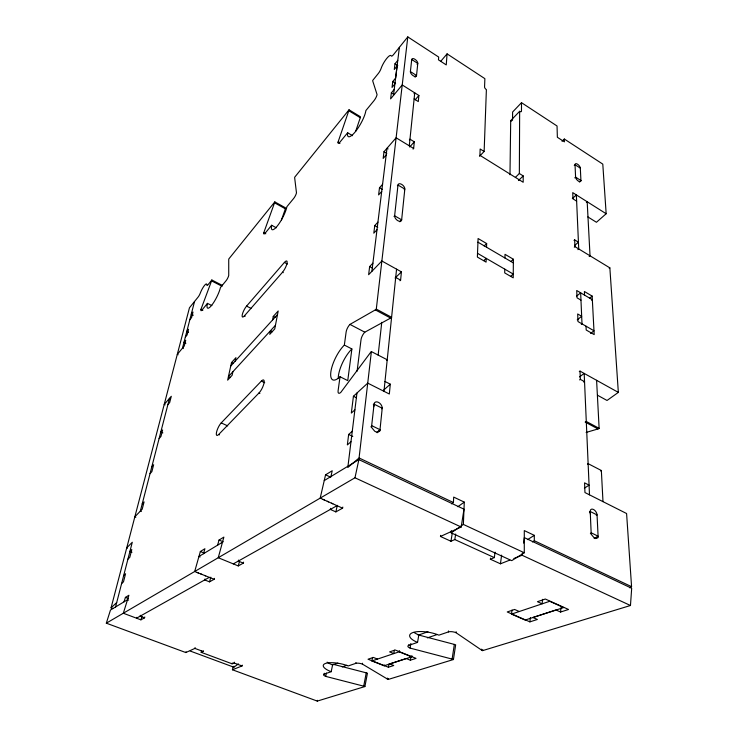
<?xml version="1.0" encoding="UTF-8"?>
<svg xmlns="http://www.w3.org/2000/svg" width="738" height="738" viewBox="0 0 738 738"><rect width="100%" height="100%" fill="white"/><g stroke="black" fill="none" stroke-linecap="round" stroke-linejoin="round"><path stroke-width="1.11" d="M451.324 530.64L451.222 532.854L511.729 560.649L524.284 552.762L524.294 530.594L534.284 535.336L534.312 540.742L532.393 541.96M587.872 216.926L596.433 222.276L606.166 213.743L602.789 164.122L564.312 139.021L564.413 141.862L557.365 137.277L557.042 125.995L521.508 102.683L521.48 111.078A2.343 1.098 45.5 0 1 519.653 111.3L519.349 173.504L523.196 175.912L523.187 182.258L479.912 155.321L480.161 149.002L484.137 151.484L479.488 156.318M504.949 258.005L505.013 254.333L513.39 259.25L513.214 277.839L504.709 272.912L504.764 269.149M512.523 120.405L512.615 112.01L521.508 102.683M509.986 174.768L510.696 120.645L519.653 111.3M486.545 247.221L486.656 243.549L478.086 238.522L477.375 257.073L486.074 262.119L486.194 258.355L483.851 260.542M484.137 151.484L486.388 89.612A2.389 1.125 44.6 0 1 484.562 86.983L484.875 78.652L447.08 53.865L440.678 61.392M451.222 532.854L463.363 524.432L464.285 502.117L453.685 497.089L453.427 502.541L451.582 503.87M417.837 634.809L454.35 644.412A5.148 1.753 10 0 1 455.65 644.855L453.436 659.532A5.184 1.707 10.1 0 0 452.117 659.089L410.079 648.093A5.231 1.753 10.7 0 1 408.732 645.39L417.551 642.401A18.791 6.457 10.5 0 1 413.003 632.512A18.791 6.457 10.5 0 1 438.898 635.15L448.381 631.931A5.498 1.928 10 0 1 455.992 632.678L481.536 650.086A5.424 1.845 9.5 0 0 482.606 650.63L630.464 605.501L631.682 588.26L524.294 537.615L523.602 543.094M447.08 53.865L446.25 64.916L438.464 59.843L438.695 57.066L407.791 36.9L393.575 54.538A5.009 1.264 -59.6 0 1 391.232 55.904A9.935 2.5 -59.8 0 0 386.638 58.56A9.935 2.5 -59.8 0 0 381.076 68.514A4.908 1.227 -60 0 1 378.317 73.468L372.755 80.377A4.889 1.227 -60 0 0 372.745 81.032L377.053 94.547A5 1.291 -60.1 0 1 373.935 100.746L365.891 110.543A17.122 4.41 -60.5 0 1 355.19 131.917A17.122 4.41 -60.5 0 1 347.644 132.757L340.043 142A4.769 1.218 -60.9 0 1 338.022 142.157L348.797 110.728A4.705 1.162 -60.6 0 0 349.028 109.805L360.495 116.779A4.677 1.208 -60.5 0 1 360.273 117.702L355.679 131.327M384.978 381.472L390.301 384.175L389.332 394.009L367.727 383.123L353.428 396.269L351.325 413.086L354.895 409.867M399.968 280.772L400.605 280.136L401.426 271.861L381.86 260.994L368.631 274.693L369.646 266.566L372.902 263.171M413.068 149.113L413.649 148.458L414.304 141.825L409.968 139.178L409.396 139.833M394.221 89.418L391.361 92.859L390.605 98.874L402.228 84.953L418.889 95.479L418.289 101.567L414.119 98.947M382.164 408.188A4.963 3.256 49.8 0 0 378.612 402.441A4.963 3.256 49.8 0 0 374.12 403.834L371.601 426.269A3.727 2.528 49.2 0 0 371.767 427.68L374.673 431.176A6.291 4.253 49.2 0 0 376.583 432.034L379.507 431.444A3.727 2.518 49.3 0 0 379.941 430.337L382.219 408.215L374.018 404.147L373.327 404.756M383.963 391.306L396.564 269.158M409.286 145.81L414.747 92.859L414.009 93.726M519.183 611.479L514.589 609.459L507.218 611.959L529.902 621.866L537.384 619.468L532.864 617.485L555.982 609.985L560.576 612.033L561.028 607.605M410.402 71.568L416.536 75.488A3.819 1.882 42.7 0 1 413.215 75.719A3.819 1.882 42.7 0 1 410.393 71.568L411.721 59.52L417.782 63.422L416.536 75.488L415.079 77.222M373.742 406.712L374.018 404.147M411.638 60.248L411.721 59.52M378.142 355.098L381.758 322.331M542.605 599.339L542.107 603.785L537.439 601.701L545.317 599.025L568.555 609.477L560.576 612.033M356.961 393.022L347.819 467.495L359.065 457.984L371.38 351.583L387.219 359.775A6.411 2.426 -62.7 0 0 386.694 360.301M407.791 36.9L376.297 309.102A6.218 2.159 -61.9 0 1 375.328 309.895L349.96 324.406A6.005 2.03 -62.6 0 0 346.14 331.952L344.351 345.07A21.365 7.371 -63.2 0 0 330.864 371.897A21.365 7.371 -63.2 0 0 340.024 376.74L347.755 380.614L351.888 348.954L344.351 345.07M529.902 621.866L530.41 617.558M371.897 271.307L386.998 148.273L388.096 148.928M393.483 95.423L399.387 47.324M352.266 431.25L348.659 434.433L347.349 444.913L350.984 441.748M377.93 222.138L374.766 225.56L373.815 233.162L376.998 229.739M382.579 184.325L379.498 187.766L378.603 194.897L381.703 191.456M413.649 148.458L396.112 137.794L384 151.724L383.16 158.412L386.177 154.971M397.791 60.35L394.996 63.791L394.286 69.473L397.118 66.005L395.642 78.053L392.773 81.531L392.044 87.407L394.895 83.966M357.1 371.214L361.02 339.683A5.969 2.094 -62.6 0 1 364.821 332.183L390.614 318.069A6.181 2.232 -61.9 0 0 391.601 317.294L376.297 309.102M513.851 558.509L522.08 555.253L522.356 553.03M511.508 614.117L549.699 601.304L563.638 607.568L525.115 620.058L511.508 614.117L512.024 610.04M490.53 558.122L490.373 559.22L500.447 563.804L501.619 555.124M340.024 376.74L338.096 390.78A6.264 2.223 -63.6 0 0 340.808 392.376L370.338 352.746A6.448 2.352 -62.8 0 1 371.38 351.583M481.536 650.086L481.665 649.136M490.373 559.22L494.322 557.614L495.078 552.144M482.606 650.63L482.744 649.68M455.992 632.678L456.139 631.719M452.117 659.089L454.35 644.412M448.381 631.931L448.538 630.962M440.651 535.364L440.466 536.471L461.185 527.024L463.99 509.183L358.88 459.608L324.231 480.595M440.466 536.471L450.964 541.249L454.802 539.552L455.678 534.035M450.964 541.249L452.2 533.574M417.551 642.401L418.815 634.948L427.994 631.746M377.422 659.052L373.299 657.42L368.013 659.219L388.391 667.235L393.769 665.51L389.701 663.905L406.232 658.545L410.356 660.196L410.918 656.885M372.579 657.42L371.915 660.953L384.138 665.768L411.666 656.838L411.878 655.63M408.732 645.39L408.898 644.468M410.079 648.093L410.872 643.49M190.219 651.036L233.845 667.198L234.029 666.165M371.915 660.953L399.157 651.811L399.369 650.602M333.235 664.301L366.242 672.835A4.603 1.421 11.5 0 1 367.441 673.222L364.904 686.552A4.631 1.384 11.5 0 0 363.705 686.165L325.726 676.395A4.668 1.411 12.1 0 1 324.12 674.117L331.187 671.718A16.716 5.175 11.9 0 1 325.624 663.397A16.716 5.175 11.9 0 1 348.225 665.934L355.771 663.37A4.88 1.541 11.6 0 1 362.386 664.089L387.266 678.951A4.806 1.485 11.1 0 0 388.28 679.421L388.437 678.563M394.369 650.233L393.769 653.564L389.59 651.894L395.171 649.994L416.038 658.37L410.356 660.196M388.391 667.235L388.972 663.997M387.266 678.951L387.422 678.093M384.138 665.768L384.295 664.883M363.705 686.165L366.242 672.835M362.386 664.089L362.561 663.222M272.58 319.96L273.272 316.418L278.189 310.993L274.748 328.927L269.785 334.323L270.495 330.707L272.46 331.703M355.771 663.37L355.947 662.493M331.187 671.718L332.589 664.956L337.82 663.13M325.726 676.395L326.417 673.056M233.236 666.543L232.424 669.763L317.257 701.1L317.423 700.307M324.12 674.117L324.296 673.277M203.319 650.648L203.098 651.47L194.897 648.416L185.828 652.549L106.318 623.176L354.978 477.781L358.88 459.608M232.894 371.721L232.129 375.282L227.655 380.144L231.511 362.552L235.948 357.653L235.191 361.14M330.587 508.334L330.338 509.423L335.864 511.895L342.58 508.168L342.819 507.071M335.864 511.895L337.303 505.355M330.91 476.554L332.229 470.743L325.559 474.82L320.2 498.113L342.58 508.168M232.424 669.763L242.036 665.962L242.239 665.141M201.622 650.676L201.179 652.318L232.083 663.803L232.286 662.992M232.083 663.803L234.075 663.001L234.278 662.18M115.562 606.968L132.286 542.264L126.742 547.827L127.508 548.131M194.555 301.455L182.489 348.133L183.365 348.557M217.627 545.151L219.029 540.059L223.882 537.089L218.245 557.734L238.273 565.926L243.328 563.131L243.577 562.153M112.868 608.546L111.06 607.863L189.463 307.783L198.19 296.962A3.828 0.83 -63.5 0 0 200.275 293.134A7.721 1.688 -63.5 0 1 204.481 285.449A7.721 1.688 -63.5 0 1 206.871 284.942A3.875 0.849 -63.4 0 0 208.088 284.674L211.843 280.006L222.11 285.274A3.865 0.886 -63.3 0 1 221.907 285.975M238.577 560.087L238.319 561.074L243.328 563.131M238.273 565.926L239.546 561.074M194.897 648.416L195.118 647.595M204.979 578.989L204.712 579.93L209.518 581.848L214.131 579.293L214.389 578.352M209.518 581.848L210.8 577.171M185.828 652.549L186.05 651.737M203.513 553.703L204.915 548.712L200.349 551.507L194.694 571.498L214.131 579.293M124.021 601.839L125.414 597.393L128.91 595.252L123.32 613.241L140.903 619.837L141.927 616.451M140.903 619.837L144.537 617.826L144.796 616.977M140.395 615.317L140.137 616.175L144.537 617.826M136.788 617.346L136.53 618.195L209.297 577.356M106.318 623.176L110.488 610.031L127.517 599.717L128.615 600.142M281.455 219.933L285.394 208.826A4.225 1.033 -62.1 0 0 285.643 207.922L274.804 201.898L228.835 258.927A4.004 0.904 -63 0 0 228.734 259.61L228.725 275.468A4.087 0.941 -63.2 0 1 226.132 280.652L220.441 287.58A14.096 3.21 -63.4 0 1 211.502 305.495A14.096 3.21 -63.4 0 1 207.47 303.373L202.037 309.978A3.958 0.886 -63.6 0 1 200.957 309.342L211.575 280.883A3.884 0.858 -63.4 0 0 211.843 280.006M265.791 233.789L263.789 232.701L274.545 202.802A4.244 0.996 -62.2 0 0 274.804 201.898M349.028 109.805L294.739 177.166A4.391 1.052 -61.7 0 0 294.674 177.84L296.473 192.839A4.474 1.098 -61.9 0 1 293.641 198.485L286.925 206.658A15.397 3.755 -62.2 0 1 277.184 226.151A15.397 3.755 -62.2 0 1 271.649 225.256L265.274 233.014A4.308 1.033 -62.4 0 1 263.789 232.701M189.823 319.748L191.566 317.608L192.987 312.073L191.271 314.194L193.31 315.209M221.631 285.855L222.11 285.274M185.339 337.1L187.083 334.997L188.55 329.305L186.797 331.436L188.531 332.275M417.062 64.289L417.782 63.422A3.782 1.836 43 0 0 414.959 59.317A3.782 1.836 43 0 0 411.721 59.52M415.208 99.768L418.889 95.479M246.575 306.104L284.398 262.442A7.149 1.91 -62.6 0 1 287.036 263.226A7.149 1.91 -62.6 0 1 282.488 272.267L244.463 315.809A6.799 1.744 -63.4 0 1 242.276 314.692A6.799 1.744 -63.4 0 1 246.575 306.104L250.975 308.355M167.886 404.627L169.666 402.579L171.29 396.297L164.205 404.433L165.118 404.858M409.691 147.01L414.304 141.825M159.104 438.575L160.912 436.564L162.618 429.968L160.81 431.979L162.858 432.892M230.754 366.03L277.506 314.536M397.395 185.718L397.985 185.063A4.207 2.334 43.9 0 1 401.693 184.389A4.207 2.334 43.9 0 1 404.821 189.094L401.647 219.85L399.811 221.797M275.449 325.301L228.439 376.583L230.496 377.57M404.221 189.74L404.821 189.094L397.985 185.063L394.627 215.8L394.018 216.455M151.825 466.73L153.652 464.755L151.862 471.683L150.035 473.648M142.231 503.833L144.076 501.905L142.194 509.202L134.842 516.821L135.838 517.227M219.527 434.839L218.706 434.47A7.435 2.076 -65 0 1 216.529 432.237A7.435 2.076 -65 0 1 221.216 422.902L261.353 381.103L264.702 382.727M218.706 434.47L259.056 392.911A7.804 2.297 -64.2 0 0 264.029 383.04A7.804 2.297 -64.2 0 0 261.353 381.103M395.07 278.069L401.426 271.861M515.401 177.388L519.349 173.504M127.923 559.173L129.796 557.319L131.798 549.542L129.925 551.406L131.982 552.227M518.454 180.552L523.196 175.912M562.024 141.253L564.312 139.021M123.67 575.594L125.561 573.777L123.495 581.802L121.604 583.61M484.156 245.929L486.656 243.549M574.256 165.478L575.04 164.74A3.478 1.624 47.3 0 1 577.586 164.242A3.478 1.624 47.3 0 1 580.326 168.144L580.926 180.533L579.348 181.991M111.06 607.863L116.696 602.586M574.791 177.858L575.585 177.12L575.04 164.74L580.326 168.144M572.337 198.605L576.36 194.915L578.73 248.927L577.882 249.665M510.844 261.556L513.39 259.25M586.369 202.48L587.18 201.751L590.031 255.809L589.182 256.529M383.622 390.162L390.301 384.175M510.65 276.353L513.214 274.056L477.486 253.3M381.528 408.824L382.219 408.215M574.026 240.431L574.662 239.878L578.435 242.184L574.653 245.477M574.302 247.175L574.93 246.621L574.662 239.878M370.9 426.878L371.601 426.269M377.192 432.099L380.005 429.691L371.675 425.623M377.127 432.745L379.941 430.337M609.21 268.411L609.856 267.876L574.93 246.621M576.71 296.076L580.649 292.82L582.005 323.871L581.332 324.416M589.542 298.226L592.153 296.095L584.395 291.501L584.561 295.135M591.682 300.265L592.346 299.72L576.719 290.504L577.024 297.82L580.972 300.135M577.236 319.858L581.673 316.288L577.679 313.964L577.992 321.556L593.989 330.781L590.594 333.438M579.302 371.62L580.003 371.094L618.343 392.395L607.033 400.466L597.614 395.3M579.514 376.924L584.182 373.41L589.496 494.838M579.644 379.904L580.345 379.369L580.003 371.094M583.832 382.21L584.542 381.684L580.345 379.369M457.837 506.729L464.285 502.117M233.845 667.198L238.429 663.923M584.413 488.169L589.072 485.134L584.561 482.846L584.957 492.56L626.59 513.528L631.571 586.673L629.569 587.762M527.587 539.616L534.284 535.336M589.441 512.006L590.225 511.185A4.612 2.712 56 0 1 593.472 509.478A4.612 2.712 56 0 1 597.033 514.57L598.112 536.655A3.469 2.057 56.7 0 1 597.918 537.762L595.741 538.537A5.849 3.469 56.6 0 1 594.164 537.836L591.489 534.635A3.469 2.057 56.7 0 1 591.175 533.27L590.225 511.517L597.07 514.912L596.286 515.401M590.382 533.749L591.175 533.27M222.489 542.209L198.946 556.47L200.155 556.959M594.228 538.509L598.094 536.185L591.156 532.799M594.948 538.555L598.112 536.655M233.291 563.897L337.026 505.678M201.179 652.318L203.098 651.47M500.447 563.804L509.783 560.114M342.22 666.903L346.906 665.307M427.357 637.881L436.905 634.625M317.257 701.1L364.904 686.552M388.28 679.421L453.436 659.532M586.138 432.44L598.001 428.944A5.664 3.127 -60.3 0 0 599.127 428.344L596.599 380.31M234.075 663.001L242.036 665.962M125.414 597.393L128.412 598.536M399.157 651.811L411.666 656.838M197.138 572.485L198.356 572.974M200.801 573.952L202.018 574.441M204.444 575.409L205.662 575.898M200.349 551.507L204.472 553.196M141.345 511.535L140.34 511.12L169.509 398.345L170.423 398.769M219.029 540.059L223.254 541.821M323.023 499.386L324.425 500.013M327.238 501.277L328.641 501.905M331.436 503.168L332.838 503.796M454.802 539.552L494.322 557.614M221.216 422.902L227.682 425.881M325.559 474.82L330.744 477.209M463.363 524.432L524.284 552.762M354.978 477.781L461.185 527.024M522.08 555.253L630.464 605.501M359.065 457.984L453.427 502.541M534.312 540.742L631.571 586.673M348.659 434.433L352.792 436.416M259.056 392.911L259.905 393.317M178.172 354.775L177.295 354.36L184.242 346.039L185.727 340.255L183.983 342.349L185.884 343.271M231.511 362.552L233.549 363.539M353.428 396.269L356.445 397.764M200.957 309.342L202.849 310.292M207.47 303.373L211.861 305.587M244.463 315.809L245.21 316.187M211.575 280.883L221.843 286.15M273.272 316.418L275.219 317.414M602.992 501.637L601.35 470.503L588.131 463.667A5.886 3.321 -61.9 0 0 587.476 464.165M349.96 324.406L364.821 332.183M282.488 272.267L283.254 272.673M599.127 428.344L586.286 421.472A5.701 3.072 -60.4 0 1 585.575 421.905M375.328 309.895L390.614 318.069M585.16 422.081L598.001 428.944M284.398 262.442L287.433 264.066M271.649 225.256L276.298 227.793M369.646 266.566L372.533 268.162M395.706 277.433L400.605 280.136M274.545 202.802L285.394 208.826M374.766 225.56L377.764 227.267M477.92 242.165L513.325 262.903M379.498 187.766L382.385 189.463M338.022 142.157L339.969 143.31M384 151.724L386.804 153.403M347.644 132.757L352.57 135.7M348.797 110.728L360.273 117.702M391.361 92.859L393.262 94.049M576.636 201.151L572.983 198.854L572.734 192.627L606.166 213.743M392.773 81.531L395.596 83.302M394.996 63.791L397.764 65.553M609.856 267.876L618.343 392.395M592.153 296.095L594.182 334.609L586.193 330.015L586.018 326.187M590.225 511.517L590.335 514.035M338.253 378.197A21.301 7.5 -63.2 0 1 351.888 348.954M600.695 471.001A5.858 3.367 -61.8 0 1 601.35 470.503M332.589 664.956A16.67 5.249 11.9 0 1 327.137 662.161M418.815 634.948A18.727 6.541 10.4 0 1 414.027 632.42M511.6 121.041A2.325 1.107 45.5 0 1 510.696 120.645M401.647 219.85L394.627 215.8A4.308 2.454 44.5 0 0 397.837 220.68A4.308 2.454 44.5 0 0 401.647 219.85M580.926 180.533L575.585 177.12A3.515 1.661 47.5 0 0 578.361 181.087A3.515 1.661 47.5 0 0 580.926 180.533"/></g></svg>
